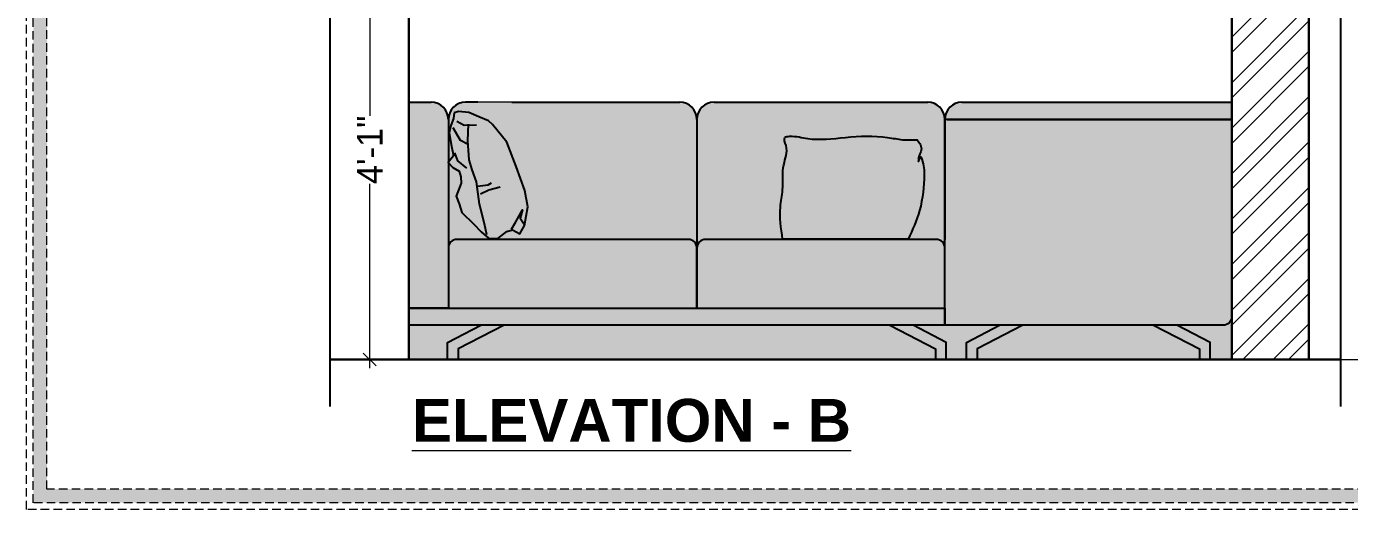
# Model space of a CAD drawing. Header units: millimetres. Extents: x 35877 to 3066687, y -650199 to -40525.
# Drawn here: x 147570.2 to 147724.6, y -179073.2 to -179016.9 of the extents above; entities that cross this region are included whole.
import ezdxf

# ---------------------------------------------------------------- set-up
doc = ezdxf.new("R2010")
doc.units = ezdxf.units.MM
doc.header["$MEASUREMENT"] = 0
doc.header["$PDMODE"] = 35
doc.linetypes.add('DASHED', pattern=[0.75, 0.5, -0.25])
doc.linetypes.add('DASHEDX2', pattern=[1.5, 1, -0.5])
doc.layers.get('Defpoints').update_dxf_attribs({"color": 220})
doc.layers.add('AR HATCH-7', color=7, linetype='Continuous')
doc.layers.add('Interior', color=250, linetype='Continuous')
for name, color, linetype, lineweight in [('DIM.', 250, 'Continuous', 13), ('Dimension', 10, 'DASHEDX2', 20), ('el', 7, 'Continuous', 20), ('FURNITURE', 32, 'Continuous', 9), ('furniture dimensions', 1, 'DASHED', 0), ('interior hatch', 253, 'Continuous', 5), ('SECTION ( SLAB PLine )', 104, 'Continuous', 30), ('wall', 7, 'Continuous', 30), ('XX~SLAB ( BEAM )~ ( DIM )', 7, 'Continuous', 9)]:
    doc.layers.add(name, color=color, linetype=linetype, lineweight=lineweight)
doc.styles.add('century g', font='GOTHIC.TTF')
doc.styles.get("Standard").update_dxf_attribs({"font": 'arial.ttf', "height": 6})
doc.dimstyles.new('Archana', dxfattribs={"dimtxt": 2, "dimasz": 0.75, "dimexe": 0.5, "dimexo": 0.5, "dimgap": 0, "dimtad": 0, "dimzin": 0, "dimdsep": 46, "dimlunit": 4, "dimtxsty": 'century g', "dimblk": 'OBLIQUE', "dimcen": 0, "dimdle": 1, "dimclrd": 256, "dimclre": 256, "dimclrt": 256, "dimadec": 0, "dimazin": 0, "dimtfac": 1, "dimtofl": 0, "dimtmove": 1, "dimatfit": 3, "dimfxl": 1, "dimfxlon": 1, "dimtolj": 1, "dimtzin": 0, "dimlwd": -1, "dimlwe": -1, "dimarcsym": 0})

# ---------------------------------------------------------------- blocks, each defined once
blk = doc.blocks.new('A$Cb3bc6e80')
at = {"layer": 'Interior', "true_color": 0xeadbc3, "transparency": 33554687}
h = blk.add_hatch(color=254, dxfattribs=at)
h.dxf.hatch_style = 1
edge = h.paths.add_edge_path()
edge.add_spline(control_points=[(14.95, 0), (15.45, 1.07), (16.54, 3.39), (16.85, 6.92), (16.8, 8.58), (16.41, 9.72), (16.32, 9.45), (16.15, 9.05)], knot_values=[0, 0, 0, 0, 107.885542, 233.125089, 289.789384, 298.748781, 307.708142, 307.708142, 307.708142, 307.708142], weights=[1, 1, 1, 1, 1, 1, 1, 1], degree=3, periodic=0)
edge.add_spline(control_points=[(16.15, 9.05), (16.14, 9.19), (16.1, 9.65), (16.74, 10.47), (16.28, 11.18), (16.01, 11.58)], knot_values=[307.708142, 307.708142, 307.708142, 307.708142, 320.173674, 349.354734, 388.337819, 388.337819, 388.337819, 388.337819], weights=[1, 1, 1, 1, 1, 1], degree=3, periodic=0)
edge.add_spline(control_points=[(16.01, 11.58), (15.43, 11.56), (14.27, 11.51), (11.51, 12.12), (7.84, 11.93), (3.86, 11.41), (1.76, 12.07), (0.28, 11.91), (1.09, 10.32), (0.13, 8.52), (0.47, 6.01), (-0.18, 3.17), (0.11, 1.25), (0.3, 0)], knot_values=[388.337819, 388.337819, 388.337819, 388.337819, 440.425751, 493.126422, 641.376721, 773.66056, 838.267686, 854.788025, 883.120132, 951.704962, 1039.944932, 1100.578317, 1213.053694, 1213.053694, 1213.053694, 1213.053694], weights=[1, 1, 1, 1, 1, 1, 1, 1, 1, 1, 1, 1, 1, 1], degree=3, periodic=0)
edge.add_spline(control_points=[(0.3, 0), (5.18, 0), (10.06, 0), (14.95, 0)], knot_values=[1213.053694, 1213.053694, 1213.053694, 1213.053694, 1214.053694, 1214.053694, 1214.053694, 1214.053694], weights=[1, 1, 1, 1], degree=3, periodic=0)
at = {"layer": 'Interior'}
blk.add_open_spline([(14.95, 0), (15.45, 1.07), (16.54, 3.39), (16.85, 6.92), (16.8, 8.58), (16.41, 9.72), (16.32, 9.45), (16.15, 9.05), (16.14, 9.19), (16.1, 9.65), (16.74, 10.47), (16.28, 11.18), (16.01, 11.58), (15.43, 11.56), (14.27, 11.51), (11.51, 12.12), (7.84, 11.93), (3.86, 11.41), (1.76, 12.07), (0.28, 11.91), (1.09, 10.32), (0.13, 8.52), (0.47, 6.01), (-0.18, 3.17), (0.11, 1.25), (0.3, 0), (5.18, 0), (10.06, 0), (14.95, 0)], degree=3, knots=[0, 0, 0, 0, 107.885542, 233.125089, 289.789384, 298.748781, 307.708142, 307.708142, 307.708142, 320.173674, 349.354734, 388.337819, 388.337819, 388.337819, 440.425751, 493.126422, 641.376721, 773.66056, 838.267686, 854.788025, 883.120132, 951.704962, 1039.944932, 1100.578317, 1213.053694, 1213.053694, 1213.053694, 1214.053694, 1214.053694, 1214.053694, 1214.053694], dxfattribs=at)
blk = doc.blocks.new('A$C13f62b4f')
at = {"layer": 'interior hatch', "true_color": 0xeadbc3, "transparency": 33554687}
h = blk.add_hatch(color=254, dxfattribs=at)
h.dxf.hatch_style = 1
h.paths.add_polyline_path([(6.84, 11.26), (5.16, 13.33), (4.69, 13.73), (3.55, 14.22), (2.41, 14.72), (1.2, 14.83), (0.7, 14.68), (0.61, 14.02), (0.3, 13.21), (0.1, 12.34), (0.36, 10.78), (0.59, 9.67), (0, 8.87), (0.53, 8.29), (1.28, 7.87), (1.47, 7.2), (1.5, 6.48), (0.93, 4.96), (1.28, 4.06), (1.57, 3.06), (2.94, 1.73), (3.84, 0.8), (4.69, 0.05), (5.79, 0), (6.82, 0.84), (7.49, 1.03), (8.36, 0.55), (8.9, 1.52), (9.27, 3.71), (8.91, 5.6), (7.93, 8.4)])
blk.add_lwpolyline([(0.7, 14.68), (0.61, 14.02), (0.3, 13.21), (0.1, 12.34), (0.36, 10.78), (0.59, 9.67), (0, 8.87), (0.53, 8.29), (1.28, 7.87), (1.47, 7.2), (1.5, 6.48), (0.93, 4.96), (1.28, 4.06), (1.57, 3.06), (2.94, 1.73), (3.84, 0.8), (4.69, 0.05), (5.79, 0), (6.82, 0.84), (7.49, 1.03), (8.36, 0.55), (8.9, 1.52), (9.27, 3.71), (8.91, 5.6), (7.93, 8.4), (6.84, 11.26), (5.16, 13.33), (4.69, 13.73), (3.55, 14.22), (2.41, 14.72), (1.2, 14.83)], close=True)
for points in [[(2.3, 10.97), (1.44, 11.45), (0.56, 12.92)], [(3.28, 13.24), (1.85, 13.2), (0.98, 13.68)], [(4.49, 0.44), (4.21, 1.73), (3.65, 4.01), (3.27, 6.62), (2.78, 8.02), (2.44, 9.2), (2.26, 11.41), (2.35, 13.34)], [(2.18, 8.22), (1.11, 9.09), (0.77, 9.99)], [(3.41, 6.12), (4.63, 6.29), (5.03, 6.49)], [(3.76, 5.22), (4.72, 5.68), (6.06, 6.06)], [(7.39, 1.09), (7.87, 1.95), (8.64, 3.35), (8.38, 2.37), (8.85, 1.68)]]:
    blk.add_lwpolyline(points)
blk = doc.blocks.new('_Oblique')
at = {"layer": 'wall', "color": 0, "lineweight": -2}
blk.add_line((-0.5, -0.5), (0.5, 0.5), dxfattribs=at)
blk = doc.blocks.new('*D416')
at = {"layer": 'Defpoints', "color": 0, "linetype": 'Continuous', "lineweight": 0, "transparency": 16777216}
for p in [(147710.84, -179004.86), (147727.55, -179004.86), (147710.84, -179055.75)]:
    blk.add_point(p, dxfattribs=at)
at = {"layer": 'furniture dimensions', "color": 5, "linetype": 'Continuous', "transparency": 16777216}
for p, q in [((147727.55, -179003.86), (147727.55, -179026.34)), ((147723.55, -179004.86), (147728.05, -179004.86)), ((147727.55, -179056.75), (147727.55, -179034.27))]:
    blk.add_line(p, q, dxfattribs=at)
at = {"layer": 'furniture dimensions', "color": 5, "linetype": 'ByBlock', "transparency": 16777216}
blk.add_line((147723.55, -179055.75), (147728.05, -179055.75), dxfattribs=at)
at = {"layer": 'furniture dimensions', "color": 5, "linetype": 'Continuous', "transparency": 16777216, "xscale": 1.5, "yscale": 1.5, "zscale": 1.5}
for p, rotation in [((147727.55, -179004.86), 90), ((147727.55, -179055.75), 270)]:
    blk.add_blockref('_Oblique', p, dxfattribs=dict(at, rotation=rotation))
at = {"layer": 'furniture dimensions', "linetype": 'Continuous', "lineweight": 0, "transparency": 16777216, "insert": (147727.55, -179030.3), "char_height": 3, "attachment_point": 5, "rotation": 90, "style": 'century g'}
blk.add_mtext('\\A1;4\'-3"', dxfattribs=at)
blk = doc.blocks.new('*D633')
at = {"layer": 'Defpoints', "color": 0, "linetype": 'Continuous', "lineweight": 0, "transparency": 16777216}
for p in [(147610.28, -179006.85), (147622.82, -179006.85), (147614.86, -179055.75)]:
    blk.add_point(p, dxfattribs=at)
at = {"layer": 'furniture dimensions', "color": 5, "linetype": 'Continuous', "transparency": 16777216}
for p, q in [((147610.28, -179005.85), (147610.28, -179027.34)), ((147614.28, -179006.85), (147609.78, -179006.85)), ((147610.28, -179056.75), (147610.28, -179035.27))]:
    blk.add_line(p, q, dxfattribs=at)
at = {"layer": 'furniture dimensions', "color": 5, "linetype": 'ByBlock', "transparency": 16777216}
blk.add_line((147614.28, -179055.75), (147609.78, -179055.75), dxfattribs=at)
at = {"layer": 'furniture dimensions', "color": 5, "linetype": 'Continuous', "transparency": 16777216, "xscale": 1.5, "yscale": 1.5, "zscale": 1.5}
for p, rotation in [((147610.28, -179006.85), 90), ((147610.28, -179055.75), 270)]:
    blk.add_blockref('_Oblique', p, dxfattribs=dict(at, rotation=rotation))
at = {"layer": 'furniture dimensions', "linetype": 'Continuous', "lineweight": 0, "transparency": 16777216, "insert": (147610.28, -179031.3), "char_height": 3, "attachment_point": 5, "rotation": 90, "style": 'century g'}
blk.add_mtext('\\A1;4\'-1"', dxfattribs=at)

msp = doc.modelspace()

# ---------------------------------------------------------------- hatches: boundary and pattern name
at = {"layer": 'AR HATCH-7', "lineweight": 0, "true_color": 0x939598, "transparency": 33554687}
h = msp.add_hatch(dxfattribs=at)
h.set_pattern_fill('ANSI32', color=252, scale=10)
h.set_pattern_definition([(45, (-200.2515, 1360.9796), (-2.65165043, 2.65165043), []), (45, (-198.4837, 1360.9796), (-2.65165043, 2.65165043), [])])
h.paths.add_polyline_path([(147719.837, -178931.748), (147710.837, -178931.748), (147710.837, -179055.748), (147719.837, -179055.748)])
at = {"layer": 'Dimension', "true_color": 0xd39e00, "transparency": 33554687}
h = msp.add_hatch(color=42, dxfattribs=at)
h.paths.add_polyline_path([(147571.031, -179072.443), (147797.1, -179072.443), (147797.1, -178913.319), (147571.031, -178913.319)])
h.paths.add_polyline_path([(147572.618, -179070.856), (147795.513, -179070.856), (147795.513, -178914.906), (147572.618, -178914.906)], flags=16)
at = {"layer": 'FURNITURE', "lineweight": 0, "true_color": 0xf1e8df, "transparency": 33554505}
h = msp.add_hatch(color=254, dxfattribs=at)
h.dxf.hatch_style = 1
h.paths.add_polyline_path([(147619.362, -179053.748), (147623.23, -179051.748), (147614.862, -179051.748), (147614.862, -179055.748), (147619.362, -179055.748)])
h.paths.add_polyline_path([(147670.953, -179051.748), (147625.952, -179051.748), (147620.612, -179054.509), (147620.612, -179055.748), (147676.293, -179055.748), (147676.293, -179054.509)])
h.paths.add_polyline_path([(147683.766, -179051.748), (147677.375, -179051.748), (147673.675, -179051.748), (147677.543, -179053.748), (147677.543, -179055.748), (147679.898, -179055.748), (147679.898, -179053.748)])
h.paths.add_polyline_path([(147701.724, -179051.748), (147686.488, -179051.748), (147681.148, -179054.509), (147681.148, -179055.748), (147707.063, -179055.748), (147707.063, -179054.509)])
h.paths.add_polyline_path([(147710.837, -179050.748, -0.4142136), (147709.837, -179051.748), (147704.445, -179051.748), (147708.313, -179053.748), (147708.313, -179055.748), (147710.837, -179055.748)])
at = {"layer": 'Interior', "transparency": 33554687}
h = msp.add_hatch(color=8, dxfattribs=at)
h.dxf.hatch_style = 1
h.paths.add_polyline_path([(147619.362, -179053.748), (147619.362, -179055.748), (147620.612, -179055.748), (147620.612, -179054.509), (147625.952, -179051.748), (147623.23, -179051.748)])
h = msp.add_hatch(color=8, dxfattribs=at)
h.dxf.hatch_style = 1
h.paths.add_polyline_path([(147677.543, -179053.748), (147677.543, -179055.748), (147676.293, -179055.748), (147676.293, -179054.509), (147670.953, -179051.748), (147673.675, -179051.748)])
h = msp.add_hatch(color=8, dxfattribs=at)
h.dxf.hatch_style = 1
h.paths.add_polyline_path([(147679.898, -179053.748), (147679.898, -179055.748), (147681.148, -179055.748), (147681.148, -179054.509), (147686.488, -179051.748), (147683.766, -179051.748)])
h = msp.add_hatch(color=8, dxfattribs=at)
h.dxf.hatch_style = 1
h.paths.add_polyline_path([(147708.313, -179053.748), (147708.313, -179055.748), (147707.063, -179055.748), (147707.063, -179054.509), (147701.724, -179051.748), (147704.445, -179051.748)])
at = {"layer": 'interior hatch', "lineweight": 30, "transparency": 33554687}
h = msp.add_hatch(color=9, dxfattribs=at)
h.dxf.hatch_style = 1
h.paths.add_polyline_path([(147619.454, -179027.748, 0.4142136), (147617.454, -179025.748), (147616.362, -179025.748), (147614.862, -179025.748), (147614.862, -179049.748), (147619.454, -179049.748), (147619.454, -179042.748)])
h = msp.add_hatch(color=9, dxfattribs=at)
h.dxf.hatch_style = 1
h.paths.add_polyline_path([(147677.375, -179027.748, 0.4142136), (147675.375, -179025.748), (147650.452, -179025.748, 0.4142136), (147648.452, -179027.748), (147648.452, -179042.748, -0.4142136), (147649.452, -179041.748), (147676.375, -179041.748, -0.4142136), (147677.375, -179042.748)])
h.paths.add_polyline_path([(147648.452, -179027.748, 0.4142136), (147646.452, -179025.748), (147621.454, -179025.748, 0.4142136), (147619.454, -179027.748), (147619.454, -179042.748, -0.4142136), (147620.454, -179041.748), (147647.452, -179041.748, -0.4142136), (147648.452, -179042.748)])
h = msp.add_hatch(color=9, dxfattribs=at)
h.dxf.hatch_style = 1
h.paths.add_polyline_path([(147710.837, -179025.748), (147679.375, -179025.748, 0.4142136), (147677.375, -179027.748), (147710.837, -179027.748)])
h = msp.add_hatch(color=9, dxfattribs=at)
h.dxf.hatch_style = 1
h.paths.add_polyline_path([(147710.837, -179027.748), (147677.375, -179027.748), (147677.375, -179051.748), (147709.837, -179051.748, 0.4142136), (147710.837, -179050.748)])
h = msp.add_hatch(color=9, dxfattribs=at)
h.dxf.hatch_style = 1
h.paths.add_polyline_path([(147677.375, -179042.748, 0.4142136), (147676.375, -179041.748), (147649.452, -179041.748, 0.4142136), (147648.452, -179042.748), (147648.452, -179049.748), (147677.375, -179049.748)])
h.paths.add_polyline_path([(147648.452, -179042.748, 0.4142136), (147647.452, -179041.748), (147620.454, -179041.748, 0.4142136), (147619.454, -179042.748), (147619.454, -179049.748), (147648.452, -179049.748)])
at = {"layer": 'interior hatch', "lineweight": 30, "true_color": 0xa5723b, "transparency": 33554687}
h = msp.add_hatch(color=35, dxfattribs=at)
h.dxf.hatch_style = 1
h.paths.add_polyline_path([(147677.375, -179049.748), (147614.862, -179049.748), (147614.862, -179051.748), (147677.375, -179051.748)])

# ---------------------------------------------------------------- linework, layer by layer
at = {"layer": 'Dimension', "color": 42, "true_color": 0xd39e00, "transparency": 33554687, "elevation": 0.119}
for points in [[(147570.238, -178912.526), (147797.893, -178912.526), (147797.893, -179073.236), (147570.238, -179073.236)], [(147571.031, -178913.319), (147797.1, -178913.319), (147797.1, -179072.443), (147571.031, -179072.443)], [(147572.618, -178914.906), (147795.513, -178914.906), (147795.513, -179070.856), (147572.618, -179070.856)]]:
    msp.add_lwpolyline(points, close=True, dxfattribs=at)
at = {"layer": 'el', "lineweight": 5, "transparency": 33554559}
for p, q in [((147617.454, -179025.748), (147616.362, -179025.748)), ((147646.452, -179025.748), (147621.454, -179025.748)), ((147675.375, -179025.748), (147650.452, -179025.748))]:
    msp.add_line(p, q, dxfattribs=at)
at = {"layer": 'FURNITURE', "color": 252, "lineweight": 25, "true_color": 0x939598, "transparency": 33554687}
for points in [[(147605.624, -178918.133), (147605.624, -178988.498), (147603.701, -178989.554), (147607.818, -178989.804), (147605.624, -178990.827), (147605.624, -179061.225)], [(147723.545, -178918.133), (147723.545, -178988.498), (147721.623, -178989.554), (147725.74, -178989.804), (147723.545, -178990.827), (147723.545, -179061.225)]]:
    msp.add_lwpolyline(points, dxfattribs=at)
at = {"layer": 'Interior', "transparency": 33554559}
for p, q in [((147622.875, -179025.748), (147621.454, -179025.748)), ((147626.875, -179025.748), (147646.452, -179025.748)), ((147650.452, -179025.748), (147675.375, -179025.748)), ((147648.452, -179027.748), (147648.452, -179049.748)), ((147648.452, -179027.748), (147648.452, -179049.748)), ((147677.375, -179027.748), (147677.375, -179041.748))]:
    msp.add_line(p, q, dxfattribs=at)
for points in [[(147619.454, -179027.748), (147619.454, -179049.748), (147614.862, -179049.748), (147614.862, -179025.748), (147617.454, -179025.748)], [(147619.454, -179027.748), (147619.454, -179049.748), (147614.862, -179049.748), (147614.862, -179025.748), (147617.454, -179025.748)], [(147679.375, -179025.748), (147710.837, -179025.748), (147710.837, -179027.748), (147677.375, -179027.748)], [(147625.952, -179051.748), (147620.612, -179054.509), (147620.612, -179055.748), (147619.362, -179055.748), (147619.362, -179053.748), (147623.23, -179051.748)], [(147670.953, -179051.748), (147676.293, -179054.509), (147676.293, -179055.748), (147677.543, -179055.748), (147677.543, -179053.748), (147673.675, -179051.748)], [(147686.488, -179051.748), (147681.148, -179054.509), (147681.148, -179055.748), (147679.898, -179055.748), (147679.898, -179053.748), (147683.766, -179051.748)], [(147701.724, -179051.748), (147707.063, -179054.509), (147707.063, -179055.748), (147708.313, -179055.748), (147708.313, -179053.748), (147704.445, -179051.748)]]:
    msp.add_lwpolyline(points, dxfattribs=at)
for points in [[(147677.643, -179027.748), (147710.837, -179027.748), (147710.837, -179050.748, -0.4142136), (147709.837, -179051.748), (147677.375, -179051.748), (147677.375, -179027.748)], [(147648.452, -179049.748), (147648.452, -179042.748, 0.4142136), (147647.452, -179041.748), (147620.454, -179041.748, 0.4142136), (147619.454, -179042.748), (147619.454, -179049.748)], [(147677.375, -179049.748), (147677.375, -179042.748, 0.4142136), (147676.375, -179041.748), (147649.452, -179041.748, 0.4142136), (147648.452, -179042.748), (147648.452, -179049.748)]]:
    msp.add_lwpolyline(points, format="xyb", dxfattribs=at)
msp.add_lwpolyline([(147614.862, -179049.748), (147677.375, -179049.748), (147677.375, -179051.748), (147614.862, -179051.748)], close=True, dxfattribs=at)
for centre, start, end in [((147617.454, -179027.748), 0, 90), ((147621.454, -179027.748), 90, 180), ((147646.452, -179027.748), 0, 90), ((147650.452, -179027.748), 90, 180), ((147675.375, -179027.748), 0, 90), ((147679.375, -179027.748), 90, 180)]:
    msp.add_arc(centre, 2, start, end, dxfattribs=at)
at = {"layer": 'SECTION ( SLAB PLine )', "color": 1, "transparency": 33554687}
for p, q in [((147614.862, -178931.772), (147614.862, -179055.748)), ((147605.624, -179055.748), (147723.545, -179055.748))]:
    msp.add_line(p, q, dxfattribs=at)
at = {"layer": 'XX~SLAB ( BEAM )~ ( DIM )', "lineweight": 30, "transparency": 33554687}
msp.add_lwpolyline([(147710.837, -178931.748), (147719.837, -178931.748), (147719.837, -179055.748), (147710.837, -179055.748)], close=True, dxfattribs=at)

# ---------------------------------------------------------------- block references
at = {"layer": 'Interior', "transparency": 33554559}
for name, p in [('A$C13f62b4f', (147619.45, -179041.652)), ('A$Cb3bc6e80', (147658.152, -179041.695))]:
    msp.add_blockref(name, p, dxfattribs=at)

# ---------------------------------------------------------------- texts
at = {"layer": 'DIM.', "color": 1, "transparency": 33554687, "insert": (147615.213, -179060.337, 0.119), "char_height": 5, "attachment_point": 1}
msp.add_mtext_dynamic_manual_height_columns('{\\fArial|b1|i0|c0|p34;\\LELEVATION - B}', width=111.55884, gutter_width=1, heights=[0], dxfattribs=at)

# ---------------------------------------------------------------- dimensions: what is measured, and where the dimension line sits
at = {"layer": 'furniture dimensions', "color": 5, "linetype": 'Continuous', "lineweight": 0, "transparency": 33554687}
dim = msp.add_linear_dim(base=(147727.545, -179004.861), p1=(147710.837, -179055.748), p2=(147710.837, -179004.861), angle=90, dimstyle='Archana', override={"dimtxt": 3, "dimasz": 1.5, "dimdec": 0, "dimclrd": 5, "dimclre": 5, "dimfxl": 4}, dxfattribs=at)
dim.commit()
dim.dimension.update_dxf_attribs({"geometry": '*D416', "text_midpoint": (147727.545, -179030.305)})
at = {"layer": 'furniture dimensions', "color": 5, "linetype": 'Continuous', "lineweight": 0}
dim = msp.add_linear_dim(base=(147610.275, -179006.855), p1=(147614.862, -179055.748), p2=(147622.822, -179006.855), angle=90, dimstyle='Archana', override={"dimtxt": 3, "dimasz": 1.5, "dimdec": 0, "dimclrd": 5, "dimclre": 5, "dimfxl": 4}, dxfattribs=at)
dim.commit()
dim.dimension.update_dxf_attribs({"geometry": '*D633', "text_midpoint": (147610.275, -179031.302)})

doc.saveas('drawing.dxf')
